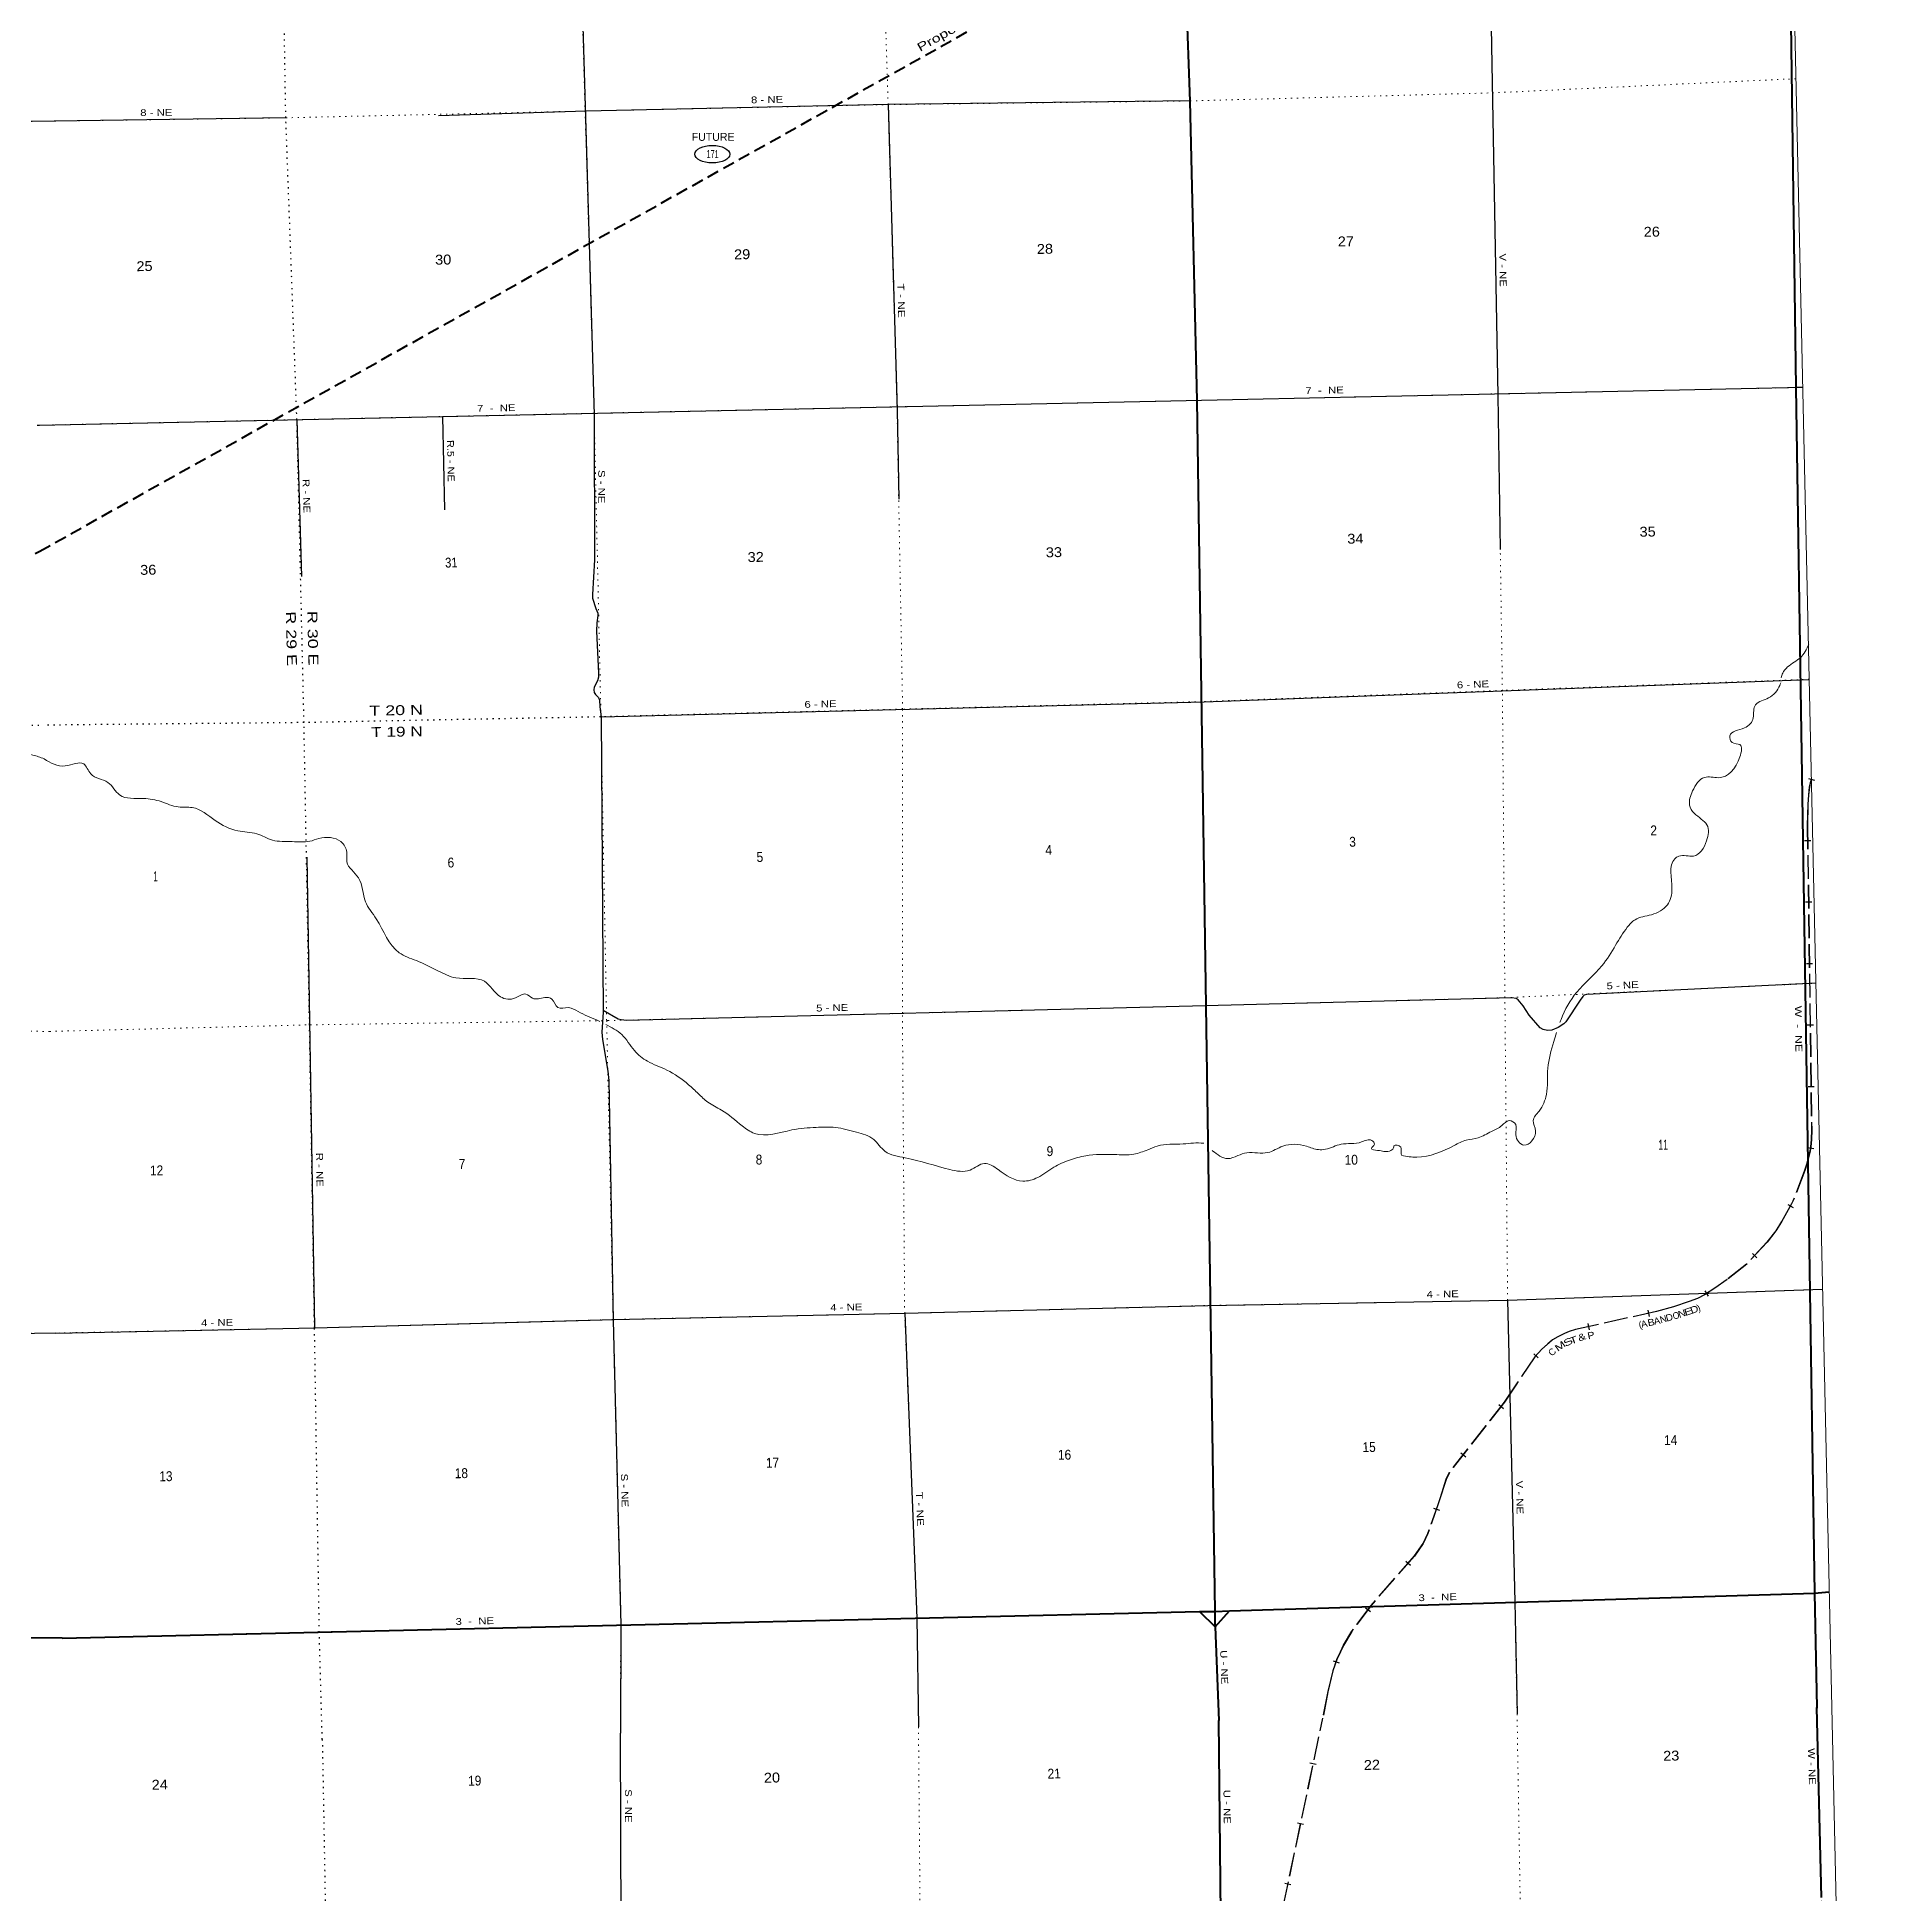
# Model space of a CAD drawing. Header units: feet. Extents: x 248627 to 501257, y -181930 to 5472.
# Drawn here: x 468506 to 501257, y -135323 to -102460 of the extents above; entities that cross this region are included whole.
import ezdxf
from ezdxf.enums import TextEntityAlignment as Align

# ---------------------------------------------------------------- set-up
doc = ezdxf.new("R2010")
doc.units = ezdxf.units.FT
doc.header["$LTSCALE"] = 70
for name, pattern in [('DOTTED', [1.5, 0.3, -1.2]), ('LONG_DASHED', [7.5, 6, -1.5]), ('MEDIUM_DASHED', [4.5, 3, -1.5])]:
    doc.linetypes.add(name, pattern=pattern)
for name, color, linetype, lineweight in [('26', 7, 'Continuous', 40), ('27', 7, 'Continuous', 40), ('29', 7, 'Continuous', 25), ('34', 7, 'Continuous', 25), ('39', 7, 'Continuous', 13), ('4', 7, 'Continuous', 13), ('51', 7, 'MEDIUM_DASHED', 70), ('52', 7, 'Continuous', 25), ('6', 7, 'DOTTED', 25), ('63', 7, 'Continuous', 25), ('7', 7, 'DOTTED', 13)]:
    doc.layers.add(name, color=color, linetype=linetype, lineweight=lineweight)
doc.layers.add('30', color=7, linetype='Continuous')

msp = doc.modelspace()

# ---------------------------------------------------------------- linework, layer by layer
at = {"layer": '26'}
for p, q in [((489340.34, -130308.7), (489025.42, -108885.74)), ((499940.11, -129987.8), (499985.02, -132006.42)), ((468949.09, -130779.8), (489064.25, -130313.42)), ((489064.25, -130313.42), (489340.34, -130308.7)), ((489344.32, -130584.01), (489597.26, -130298.62)), ((468949.09, -130779.8), (468180.72, -130776.57)), ((489344.32, -130584.01), (489407.32, -132236.67)), ((499988.17, -132018.5), (499990.07, -132012.41))]:
    msp.add_line(p, q, dxfattribs=at)
for points in [[(499274.65, -86192.08), (499466.36, -97903.14), (499466.52, -97915.76), (499611.96, -108657.8)], [(489025.42, -108885.74), (488898.13, -103593.93), (488704.21, -98172.26)], [(499611.96, -108657.8), (499940.11, -129987.8), (500204.12, -129961.14)], [(489340.34, -130308.7), (489597.26, -130298.62), (499940.11, -129987.8)], [(489064.25, -130313.42), (489344.32, -130584.01), (489340.34, -130308.7)], [(500068, -135372.05), (499985.02, -132006.43)], [(489443, -135664.05), (489407.32, -132236.68)]]:
    msp.add_lwpolyline(points, dxfattribs=at)
at = {"layer": '29'}
for p, q in [((472901.99, -103889.05), (468395.44, -103950.1)), ((473100.27, -109227.03), (473181.05, -112000.02)), ((475677.57, -109171.69), (475708.98, -110820.2)), ((473277.91, -116964.41), (473411.96, -125295.2))]:
    msp.add_line(p, q, dxfattribs=at)
for points in [[(494001.09, -86307.56), (494016.62, -87226.45), (494096.68, -92725.35), (494149.4, -98041.31), (494341.15, -108796.35), (494384.47, -111523.41)], [(478043.8, -98412.62), (478356.62, -109147.29), (478363.65, -111706.05), (478327.44, -112319.93), (478330.95, -112382.59), (478389.67, -112566.57), (478425.67, -112651.05), (478425.46, -112690.63), (478404.72, -112821.78), (478398.29, -112966.74), (478437.14, -113712.36), (478436.02, -113784.08), (478418.49, -113849.5), (478358.46, -113961.28), (478349.52, -114005.7), (478358.46, -114051.82), (478380.78, -114087.59), (478433.43, -114142.36), (478454.72, -114188.81), (478460.12, -114307.4), (478484.38, -114483.97), (478517.82, -119705.74), (478495.64, -120064.24), (478503.13, -120188.83), (478598.89, -120749.12), (478616.59, -120916.96), (478691.45, -125164.29), (478829.87, -130549.06), (478823, -132462.16)], [(488898.41, -103587.98), (483558.59, -103652.69), (478218.28, -103768.55), (475605.04, -103853.59)], [(483556.35, -103652.72), (483715.48, -109061.25), (483745.57, -110631.83)], [(488828.99, -108889.32), (499735.13, -108654.51), (499611.96, -108657.8)], [(468506.37, -109325.84), (468548.62, -109324.76), (488828.99, -108889.32)], [(478484.38, -114483.97), (489144.41, -114218.43), (499848.86, -113821.7)], [(499967.21, -119198.1), (495907.94, -119392.92), (495867.65, -119409.11), (495841.67, -119432.38), (495795.26, -119497.06), (495541.92, -119879.91), (495507.56, -119917.41), (495407.2, -119981.64), (495298.92, -120024.78), (495221.76, -120031.38), (495143.81, -120014.43), (495091.84, -119985.52), (494895.19, -119761.87), (494788.14, -119594.89), (494700.03, -119491.93), (494662.97, -119466.02), (494586.35, -119451.81), (489169.49, -119593.24), (478929.93, -119852.95), (478836.72, -119843.73), (478785.02, -119833.38), (478517.64, -119677.95)], [(468837.76, -125384.65), (473422.07, -125294.92), (478713.48, -125145.77), (483857.75, -125035.58), (489209.96, -124899.37), (494512.1, -124804.34), (500086.36, -124611.19)], [(494514.3, -124804.26), (494643.86, -130136.93), (494680.79, -132122.51)], [(483850.4, -125035.77), (484065.01, -130429.12), (484093.76, -132350.48)], [(468837.76, -125384.65), (468078.97, -125395.89), (462734.34, -125435.17), (457432.18, -125457.45)], [(479073.16, -146240.08), (478909, -141183.05), (478867, -138544.05), (478836, -135915.05), (478823, -132462.16)]]:
    msp.add_lwpolyline(points, dxfattribs=at)
at = {"layer": '34', "linetype": 'LONG_DASHED', "lineweight": 13}
msp.add_lwpolyline([(499883.18, -115587.43), (499863.55, -115651.71), (499852.84, -115695.75), (499849.27, -115725.51), (499833.8, -115864.78), (499821.92, -116033.86), (499814.76, -116405.21), (499889.05, -121788.42), (499883.78, -121961.8), (499871.88, -122087.98), (499859.98, -122161.78), (499807.63, -122378.43), (499767.35, -122505.21), (499578.47, -123001.71), (499533.99, -123096.22), (499356.28, -123414.23), (499255.59, -123574.74), (499101.13, -123774.98), (498741.01, -124161.71), (498396.6, -124431.8), (498176.88, -124588.19), (497996.85, -124703.21), (497873.12, -124767.48), (497726.06, -124825.49), (497444.82, -124919.85), (497145, -125000.63), (495715.32, -125317.27), (495517.45, -125388.85), (495303.3, -125512.64), (495117.7, -125667.39), (494993.97, -125804.86), (494670.36, -126284), (494454.21, -126607.39), (493479.99, -127848.26), (493423.53, -127971.93), (493295.42, -128368.85), (493099.17, -128931.91), (493014.26, -129107.53), (492862.63, -129328.57), (492094.9, -130201.48), (491753.79, -130660.35), (491605.62, -130907.36), (491553.27, -131021.63), (491490.02, -131158.15), (491420.02, -131359.69), (491332.31, -131728.6), (491242.33, -132197.09)], dxfattribs=at)
at = {"layer": '39'}
for points in [[(457139.78, -105610.76), (457177.64, -105608.25), (457219.38, -107140.13), (457363.85, -107131.58), (457588.54, -107108.72), (457626.27, -106998.57), (457613.77, -106874.61), (457780.1, -106807.97), (458202.84, -106612.35), (458337.22, -106589.83), (458385.17, -106529.64), (458340.75, -106457.81), (458326.36, -106363.87), (458420.57, -106333.5), (458492.91, -106359.23), (458543.45, -106459.04), (458613.88, -106508.77), (458786.61, -106546.11), (458941.41, -106619.51), (459157.79, -106518.68), (459323.97, -106412.04), (459494.3, -106341.39), (459769.42, -106388.33), (459942.12, -106417.67), (460159.04, -106464.84), (460308.61, -106754.28), (460343.58, -106986.15), (460402.95, -107303.93), (460479.51, -107385.64), (460576.59, -107589.27), (460683.81, -107820.87), (460951.3, -107977.84), (461323.74, -108292.43), (461581.95, -108653.44), (461773.84, -108990.72), (461814.79, -109210.57), (461767.29, -109392.75), (461984.05, -109943.94), (462124.03, -110353.41), (462168.61, -110469.24), (462172.69, -110487.23), (462181.32, -110653.2), (462328.34, -110792.64), (462477.25, -110900.07), (462614.79, -111010.65), (462672.17, -111629.02), (462653.91, -111777.74), (462664.34, -111905.59), (462666.27, -112095.38), (462697.1, -112293.27), (463009.3, -112600.08), (463305.14, -112824.95), (463576.82, -113027.92), (463699.79, -113177.45), (463700.64, -113409.45), (463799.23, -113479.07), (463968.09, -113554.43), (464139.24, -113707.78), (464224.15, -113877.46), (464344.89, -113965), (464533.24, -113882.27), (464754.29, -113963.43), (464975.92, -114198.58), (465150.8, -114275.91), (465293.45, -114319.37), (465449.91, -114296.77), (465622.96, -114420.11), (465806.54, -114679.41), (465935.55, -114834.92), (466072.25, -114896.4), (466314.61, -114767.46), (466462.99, -114730.89), (466563.12, -114672.51), (466778.11, -114741.69), (466897.12, -114905.23), (467088.14, -115004.5), (467134.71, -115116.33), (467297.39, -115149.71), (467576.37, -115154.64), (467775.05, -115151.87), (467841.11, -115107.62), (467941.41, -115093.24), (468047.94, -115138.83), (468272.73, -115143.97), (468429.33, -115159.37), (468628.29, -115227.49)], [(499352.53, -113792.5), (499379.48, -113712.25), (499581.77, -113515.48), (499692.24, -113437.07), (499841.77, -113200.37)], [(495437.63, -119890.37), (495458.89, -119835.75), (495736.99, -119353.81), (496181.28, -118889.13), (496424.22, -118522.55), (496631.27, -118206.93), (496767.46, -118073.71), (497057.97, -117984.13), (497339.43, -117808.14), (497421.34, -117524.88), (497472.21, -116994.53), (497540.53, -116949.06), (497803.65, -116946.52), (498033.48, -116676.8), (498040.53, -116396.85), (497815.59, -116189.35), (497733.03, -116043.82), (497786.98, -115795.26), (497994.86, -115554.11), (498241.88, -115559.9), (498622.46, -115192.96), (498620.08, -114975.58), (498486.04, -114935.62), (498446.33, -114821.55), (498701.86, -114680.23), (498859.82, -114502.35), (498866.52, -114375.41), (498899.8, -114272.16), (499131.24, -114149.38), (499327.18, -113926.55), (499343.97, -113881.16)], [(468628.29, -115227.49), (469003.77, -115352.92), (469329.28, -115317.09), (469454.67, -115492.08), (469755.92, -115643.9), (469964.83, -115865.76), (470384.53, -115928.97), (470700.91, -115983.89), (471001.52, -116077.34), (471250.63, -116089.14), (471655.96, -116317.67), (472052.68, -116500.05), (472391.3, -116552.57), (472665.8, -116664.59), (473018.3, -116690.71), (473327.95, -116685.35), (473489.35, -116636.26), (473878.61, -116691.93), (473983.87, -116877.34), (473983.73, -117048.46), (474189.24, -117330.78), (474313.3, -117753.42), (474504.9, -118058.13), (474910.23, -118657.09), (475213.37, -118796.79), (475593.86, -118975.43), (475911.02, -119100.8), (476417.75, -119162.5), (476700.08, -119435.44), (476967.52, -119456.98), (477148.93, -119387.41), (477267.15, -119461.87), (477485.64, -119450.03), (477609.4, -119476.08), (477714.27, -119625.25), (477904.58, -119628), (478075.38, -119697.52), (478409.03, -119850.79), (478456.79, -119873.71)], [(478563.2, -119927.86), (478847.02, -120104.93), (479070.78, -120388.95), (479301.57, -120576.21), (479643.34, -120731.36), (480028.78, -120992.45), (480200.54, -121150.53), (480366.13, -121298.66), (480608.56, -121439.41), (480975.98, -121718.93), (481194.03, -121852.06), (481855.3, -121792.31), (482285.95, -121746.61), (482626.05, -121748.78), (482995.36, -121830.97), (483302.43, -121960.54), (483501.06, -122168.49), (483860.63, -122285.08), (484646.26, -122490.93), (485006.68, -122500.8), (485260.45, -122383.67), (485504.54, -122492.19), (485939.98, -122698.06), (486202.42, -122633.12), (486487.89, -122453.04), (486767.85, -122325.39), (487052.44, -122250.01), (487558.25, -122227.17), (487904.3, -122219.17), (488148.39, -122142.47), (488317.71, -122077.14), (488774.77, -122039.03), (489136.97, -122026.73), (489140.62, -122027.18)], [(492641.27, -122245.95), (492906.75, -122273.57), (493568.43, -122066.85), (493783.99, -121972.53), (493992.02, -121930.68), (494229.64, -121817.86), (494412.71, -121714.03), (494543.33, -121627.22), (494657.44, -121695.71), (494657.42, -121878.91), (494803.13, -122059.59), (495008.91, -121812.43), (494966.38, -121625.94), (495069.81, -121459.07), (495200.19, -121164.9), (495225.43, -120697.4), (495329.59, -120228.54), (495376.72, -120066.7)], [(489287.84, -122157.37), (489298.4, -122164.86), (489565.04, -122299.16), (489742.59, -122245.76), (489901.96, -122196.7), (490272.35, -122192.31), (490538.3, -122078.99), (490957.32, -122079.8), (491168.51, -122140.57), (491293.92, -122132.36), (491568.26, -122045.07), (491932.18, -122004.56), (492112.03, -121977.29), (492157.28, -122042.94), (492105.48, -122118.32), (492213.14, -122152.7), (492423.8, -122165.16), (492496.06, -122109.56), (492503.76, -122073.19), (492623.43, -122095.27), (492630.56, -122191.78), (492641.27, -122245.95)]]:
    msp.add_spline(points, degree=3, dxfattribs=at)
at = {"layer": '4'}
msp.add_lwpolyline([(248626.54, 1367.98), (279703.36, 1731.35), (310779.64, 2137.47), (341855.35, 2586.32), (372930.4, 3077.93), (404004.75, 3612.28), (435078.34, 4189.37), (466151.09, 4809.2), (497222.97, 5471.78), (501256.99, -177792.42), (469933.02, -178460.37), (438608.16, -179085.23), (407282.48, -179667), (375956.01, -180205.69), (344628.84, -180701.29), (313301.02, -181153.78), (281972.62, -181563.19), (250643.67, -181929.51)], close=True, dxfattribs=at)
msp.add_lwpolyline([(248626.54, 1367.98), (279703.36, 1731.35), (310779.64, 2137.47), (341855.35, 2586.32), (372930.4, 3077.93), (404004.75, 3612.28), (435078.34, 4189.37), (466151.09, 4809.2), (497222.97, 5471.78), (501256.99, -177792.42), (469933.02, -178460.37), (438608.16, -179085.23), (407282.48, -179667), (375956.01, -180205.69), (344628.84, -180701.29), (313301.02, -181153.78), (281972.62, -181563.19), (250643.67, -181929.51)], close=True, dxfattribs=at)
at = {"layer": '51'}
msp.add_line((468552.35, -111554.24), (499418.34, -94262.8), dxfattribs=at)
msp.add_lwpolyline([(456793.54, -120125.44), (457058.74, -120062.14), (457152.1, -120015.44), (457245.46, -119951.76), (457511, -119743.4), (462544.74, -114710.45), (462677.23, -114621.63), (462888.88, -114514.3), (468552.35, -111554.24)], dxfattribs=at)
at = {"layer": '52'}
msp.add_ellipse((480449.57, -104530.8), major_axis=(309.24, -1), ratio=0.500121, dxfattribs=at)
at = {"layer": '6'}
for points in [[(473548.76, -132572.66), (473496.8, -130676.59), (473411.96, -125295.2), (473323.12, -119927.77), (473225.98, -114585.34), (473100.27, -109227.03), (472904.26, -103886.75), (472812.65, -98551), (472664.99, -93138.41), (472552.18, -87833.58), (472510.67, -86765.44)], [(499848.86, -113821.7), (499651.02, -113832.1), (494419.75, -114022.2), (489102.76, -114220.4), (483810.74, -114353.14), (478471.66, -114484.55), (473225.98, -114585.34), (468615.85, -114631.25)], [(456703.01, -114771.24), (457303.53, -114764.97), (462591.16, -114659.68), (467990.64, -114639.1), (468615.85, -114631.25)], [(473548.76, -132572.66), (473611.6, -136018.65), (473712.28, -141352.13), (473759.95, -143606.95)]]:
    msp.add_lwpolyline(points, dxfattribs=at)
at = {"layer": '63'}
for p, q in [((499834.56, -115573.73), (499940.35, -115606.04)), ((499767.93, -116671.27), (499878.53, -116669.75)), ((499782.94, -117759.01), (499893.54, -117757.48)), ((499797.95, -118846.74), (499908.55, -118845.22)), ((499812.96, -119934.48), (499923.56, -119932.95)), ((499827.97, -121022.22), (499938.57, -121020.69)), ((499818.73, -122100.34), (499927.93, -122117.95)), ((499469.33, -123108.4), (499565.89, -123162.36)), ((498843.81, -123977.21), (498924.76, -124052.58)), ((498001.9, -124640.06), (498061.45, -124733.27)), ((496992.6, -124982.66), (497016.52, -125090.65)), ((495930.5, -125217.89), (495954.42, -125325.88)), ((494975.24, -125750.18), (495057.46, -125824.18)), ((494357.33, -126649.01), (494444.33, -126717.32)), ((493685.56, -127504.65), (493772.56, -127572.96)), ((493202.45, -128482.17), (493306.89, -128518.57)), ((492715.05, -129419.9), (492798.11, -129492.95)), ((491999.85, -130244.7), (492088.62, -130310.69)), ((491428.12, -131182.46), (491532.6, -131218.75)), ((491126.74, -133014.29), (491018.49, -132991.59)), ((490903.5, -134078.98), (490795.24, -134056.28)), ((490680.25, -135143.66), (490571.99, -135120.96))]:
    msp.add_line(p, q, dxfattribs=at)
at = {"layer": '63', "linetype": 'LONG_DASHED'}
for points in [[(499887.1, -115588.63), (499867.51, -115652.79), (499856.88, -115696.48), (499853.34, -115725.98), (499837.88, -115865.15), (499826.02, -116034.04), (499818.86, -116405.22), (499893.15, -121788.45), (499887.87, -121962.06), (499875.95, -122088.5), (499864, -122162.59), (499811.58, -122379.53), (499771.22, -122506.56), (499582.25, -123003.31), (499537.64, -123098.1), (499359.81, -123416.32), (499258.96, -123577.09), (499104.26, -123777.63), (498743.79, -124164.74), (498399.06, -124435.09), (498179.17, -124591.59), (497998.9, -124706.76), (497874.82, -124771.22), (497727.47, -124829.34), (497446.01, -124923.78), (497145.98, -125004.61), (495716.47, -125321.22), (495605.48, -125359.1), (495519.19, -125392.58), (495403.23, -125449.57), (495310.43, -125506.7), (495224.77, -125573.36), (495120.55, -125670.35), (494997.21, -125807.39), (494673.76, -126286.29), (494457.53, -126609.8), (493483.52, -127850.41), (493427.36, -127973.42), (493299.31, -128370.15), (493102.96, -128933.48), (493017.82, -129109.59), (492865.87, -129331.09), (492098.09, -130204.06), (491757.2, -130662.63), (491609.25, -130909.27), (491556.99, -131023.35), (491493.83, -131159.69), (491423.96, -131360.84), (491336.32, -131729.46), (491246.36, -132197.86)], [(490440.95, -136018.83), (491246.62, -132196.99)]]:
    msp.add_lwpolyline(points, dxfattribs=at)
at = {"layer": '63', "linetype": 'LONG_DASHED', "lineweight": 13}
msp.add_lwpolyline([(490444.96, -136019.69), (491246.52, -132197)], dxfattribs=at)
at = {"layer": '7'}
for points in [[(488639.8, -86423.69), (488631.59, -87420.94), (488662.77, -92801.33), (488705.37, -98177.74), (488898.41, -103587.98), (489027.94, -108940.83), (489102.76, -114220.4), (489181.29, -119589.55), (489262.21, -124896.84), (489339.54, -130305.29), (489407.32, -132236.68)], [(494680.79, -132122.51), (494642.23, -130145.8), (494514.3, -124804.26), (494466.15, -119452.68), (494422.13, -114024.58), (494342.41, -108770.89), (494244.85, -103442.17), (494144.92, -98042.64), (494095.29, -92630.01), (494006.91, -87305.48), (494001.09, -86307.56)], [(499240.7, -86192.83), (499238.23, -87137.02), (499350.05, -92490.72), (499466.65, -97910.47), (499538.03, -103202.88), (499610.6, -108656.57), (499693.89, -113829.93), (499773.61, -119207.45), (499856.9, -124617.7), (499942.57, -129985.09), (499985.02, -132006.43)], [(477906.81, -86652.39), (477895.89, -87662.93), (477957.25, -93038.29), (478041.72, -98421.74), (478197.56, -103767.12), (478356.99, -109112.48), (478478.34, -114475.71), (478579.12, -119855.91), (478692.48, -125144.44), (478828.1, -130550.53), (478823, -132462.16)], [(484093.76, -132350.48), (484067.74, -130426.14), (483850.4, -125035.77), (483809.55, -119727.07), (483813.12, -114351.95), (483714.37, -108998.24), (483556.35, -103652.72), (483398.53, -98298.71), (483288.26, -92921.29), (483256.91, -87528.47), (483241.94, -86539.35)], [(468395.44, -103950.1), (472904.26, -103886.75), (478198.75, -103767.12), (483556.35, -103652.72), (488898.41, -103587.98), (494246.04, -103445.74), (499480.92, -103200.5), (499615.06, -103199.89)], [(499735.13, -108654.51), (499589.27, -108659.53), (494341.22, -108769.7), (489024.24, -108886.93), (483714.37, -108999.43), (478358.18, -109113.67), (473100.27, -109227.03), (468506.37, -109325.84)], [(468727.65, -120048.99), (473337.4, -119932.54), (478604.44, -119857.4), (483813.12, -119730.65), (489181.29, -119593.13), (494468.53, -119452.68), (499771.24, -119206.26), (499967.21, -119198.1)], [(468727.65, -120048.99), (468048.3, -120040.85), (462685.38, -120085.94), (457364.5, -120119.36), (457163, -120120.39)], [(500086.36, -124611.19), (499859.28, -124620.08), (494485.08, -124807.06), (489261.02, -124896.84), (483850.4, -125035.77), (478692.48, -125145.63), (473411.96, -125295.2), (468837.76, -125384.65)], [(457055, -125456.66), (457427.21, -125455.63), (462714.05, -125430.79), (468069.01, -125390.8), (468837.76, -125384.65)], [(468949.09, -130779.8), (473497.99, -130671.82), (478828.1, -130550.53), (484066.55, -130426.14), (489339.07, -130307.53), (494642.23, -130145.8), (499942.57, -129987.47), (500204.12, -129961.14)], [(468949.18, -130779.34), (468180.72, -130776.57), (462780.96, -130779.05), (457458.07, -130812.5), (452145.38, -130855.85), (446841.22, -130931.24), (441562.94, -130990.14), (437682.59, -131028.04)], [(500419.08, -156968.92), (500416.77, -156803.92), (500314.3, -151467.14), (500278.07, -146068.97), (500122.41, -140701.28), (500067.81, -135360.55), (499985.56, -132017.72)], [(484093.76, -132350.48), (484124.07, -135780.56), (484177.92, -141093.11), (484269.19, -143646.08)], [(489408.31, -132236.66), (489444.7, -135666.57), (489534.58, -140972.14), (489660.99, -146298.32), (489661.98, -146432.79)], [(494680.79, -132122.51), (494738.99, -135545.23), (494837.37, -140854.36), (494995.96, -146194.02), (494967.95, -151597.91), (495066.62, -156931.44), (495163.06, -162256.97), (495236.53, -167550.88), (495281.5, -172907.97), (495427.74, -177910.01)], [(479070.19, -146244.04), (478899.72, -141214.03), (478836.24, -135917.84), (478819.14, -132452.83)]]:
    msp.add_lwpolyline(points, dxfattribs=at)

# ---------------------------------------------------------------- texts
at = {"layer": '27'}
for s, rotation, width, p in [('W  -  NE', 270.881, 1.35, (499593.87, -119596.13)), ('3  -  NE', 1.721, 1.25, (492939.33, -130128.15)), ('3  -  NE', 1.328, 1.25, (475908.16, -130548.43)), ('U - NE', 272.183, 1.25, (489430.14, -130997.6)), ('W - NE', 271.661, 1.25, (499826.23, -132730.42)), ('U - NE', 270.638, 1.25, (489488.53, -133465.41))]:
    msp.add_text(s, height=120, rotation=rotation, dxfattribs=dict(at, width=width)).set_placement(p)
at = {"layer": '30'}
for s, rotation, width, p in [('8 - NE', 1.243, 1.25, (481417.54, -103624.64)), ('8 - NE', 0.706, 1.25, (470614.13, -103852.74)), ('V - NE', 271.021, 1.25, (494371.7, -106582.92)), ('T - NE', 271.685, 1.3, (483728.46, -107122.17)), ('R.5 - NE', 271.092, 1.2, (475762.53, -109956.04)), ('R - NE', 271.669, 1.25, (473209.67, -110578.54)), ('S - NE', 270.157, 1.25, (478430.1, -110412.26)), ('6 - NE', 2.123, 1.25, (493902.84, -113969.55)), ('6 - NE', 1.427, 1.25, (482362.65, -114317.34)), ('5 - NE', 2.748, 1.25, (496550.12, -119292.02)), ('5 - NE', 1.453, 1.25, (482569.27, -119690.62)), ('R - NE', 270.78, 1.25, (473443.86, -122497.85)), ('4 - NE', 1.227, 1.25, (482818.37, -124987.82)), ('4 - NE', 1.027, 1.25, (493366.7, -124754.86)), ('4 - NE', 1.121, 1.25, (471690.67, -125258.8)), ('S - NE', 271.473, 1.25, (478838.68, -128167.78)), ('V - NE', 271.392, 1.25, (494669.06, -128292.24)), ('T - NE', 272.279, 1.3, (484058.24, -128498.38))]:
    msp.add_text(s, height=120, rotation=rotation, dxfattribs=dict(at, width=width)).set_placement(p, align=Align.CENTER)
at = {"layer": '30', "width": 1.25}
for s, rotation, p in [('7  -  NE', 1.23, (490937.67, -108774.03)), ('7  -  NE', 1.23, (476287.83, -109088.58)), ('S - NE', 270.355, (478903.09, -133454.42))]:
    msp.add_text(s, height=120, rotation=rotation, dxfattribs=at).set_placement(p)
at = {"layer": '52', "width": 1.4}
msp.add_text('Proposed  -  Approximate Alignment', height=150, rotation=29.312, dxfattribs=at).set_placement((486089.48, -101617.54), align=Align.CENTER)
at = {"layer": '52'}
msp.add_text('FUTURE', height=140, dxfattribs=at).set_placement((480461.91, -104293.94), align=Align.CENTER)
at = {"layer": '52', "width": 0.55}
msp.add_text('171', height=140, dxfattribs=at).set_placement((480452.29, -104599.11), align=Align.CENTER)
at = {"layer": '6'}
for s, rotation, width, p in [('R 29 E', 271.344, 1.35, (472904.41, -112620.19)), ('R 30 E', 271.344, 1.35, (473283.63, -112612.3)), ('T 20 N', 1.101, 1.35, (474383.54, -114463.08)), ('T 19 N', 1.101, 1.3, (474414.73, -114842.77))]:
    msp.add_text(s, height=175, rotation=rotation, dxfattribs=dict(at, width=width)).set_placement(p)
at = {"layer": '63'}
for s, rotation, p in [('(', 12.488, (496873.45, -125297.18)), (')', 21.526, (497913.53, -124992.45)), ('C', 43.82, (495342.27, -125762.79))]:
    msp.add_text(s, height=120, rotation=rotation, dxfattribs=at).set_placement(p, align=Align.CENTER)
for s, rotation, width, p in [('A', 12.488, 1.05, (496941.5, -125280.54)), ('B', 12.488, 1.2, (497065.24, -125252.59)), ('A', 12.488, 1.05, (497168.49, -125226.81)), ('N', 15.078, 1.05, (497282.99, -125195.55)), ('D', 15.078, 1.1, (497389.74, -125166.78)), ('O', 15.078, 0.95, (497508.59, -125132.11)), ('N', 18.548, 1.15, (497615.8, -125097.3)), ('E', 18.548, 1.35, (497726.57, -125060.91)), ('D', 21.526, 1.25, (497837.5, -125022.43)), ('M', 36.03, 1.4, (495478.41, -125664.41)), ('S', 30.03, 1.55, (495612.49, -125592.76)), ('T', 19.886, 1.45, (495700.4, -125565.89)), ('&', 19.886, 1.3, (495845.86, -125512.1)), ('P', 12.488, 1.2, (496002.62, -125482.76))]:
    msp.add_text(s, height=120, rotation=rotation, dxfattribs=dict(at, width=width)).set_placement(p, align=Align.CENTER)
at = {"layer": '7'}
for s, rotation, width, p in [('26', 1, 1.1, (496922.52, -105992.08)), ('28', 1, 1.1, (486189.17, -106295.07)), ('27', 1, 1.1, (491511.3, -106162.57)), ('25', 1, 1.1, (470262.78, -106600.64)), ('30', 1, 1.1, (475546.11, -106485.53)), ('29', 1, 1.1, (480833.65, -106390.63)), ('34', 1, 1.1, (491680.03, -111421.42)), ('35', 1, 1.1, (496849.05, -111297.9)), ('31', 1, 0.85, (475722.78, -111843.35)), ('32', 1, 1.1, (481073.18, -111745.36)), ('33', 1, 1.1, (486347.82, -111661.48)), ('36', 1, 1.1, (470328.61, -111972.57)), ('3', 1, 0.9, (491714.6, -116782.45)), ('2', 1, 0.9, (497040.56, -116581.23)), ('6', 1, 0.9, (475766.21, -117149.96)), ('5', 1, 0.9, (481231.99, -117051.85)), ('4', 1, 0.9, (486340.24, -116925.34)), ('1', 1, 0.45, (470564.66, -117393.16)), ('8', 1, 0.9, (481216.7, -122403.82)), ('9', 1, 0.9, (486361.75, -122255.3)), ('10', 1, 0.9, (491633.29, -122408.88)), ('11', 1, 0.65, (497181.82, -122142.03)), ('12', 1, 0.9, (470502.73, -122597.07)), ('7', 1, 0.9, (475963.51, -122482.3)), ('16', 1, 0.9, (486561.58, -127627.19)), ('15', 1, 0.9, (491948.64, -127491.01)), ('14', 1, 0.9, (497282.67, -127367.28)), ('13', 1, 0.9, (470666.72, -128007.28)), ('18', 1, 0.9, (475893.73, -127953.46)), ('17', 1, 0.9, (481396.34, -127768.11)), ('21', 1.509, 0.9, (486379.15, -133268.11)), ('22', 1.509, 1.1, (491973.74, -133114.6)), ('23', 1.509, 1.1, (497267.37, -132952.46)), ('24', 1.509, 1.1, (470533.9, -133465.26)), ('19', 1.509, 0.9, (476130.2, -133393.08)), ('20', 1.509, 1.1, (481361.85, -133340.3))]:
    msp.add_text(s, height=175, rotation=rotation, dxfattribs=dict(at, width=width)).set_placement(p)

doc.saveas('drawing.dxf')
